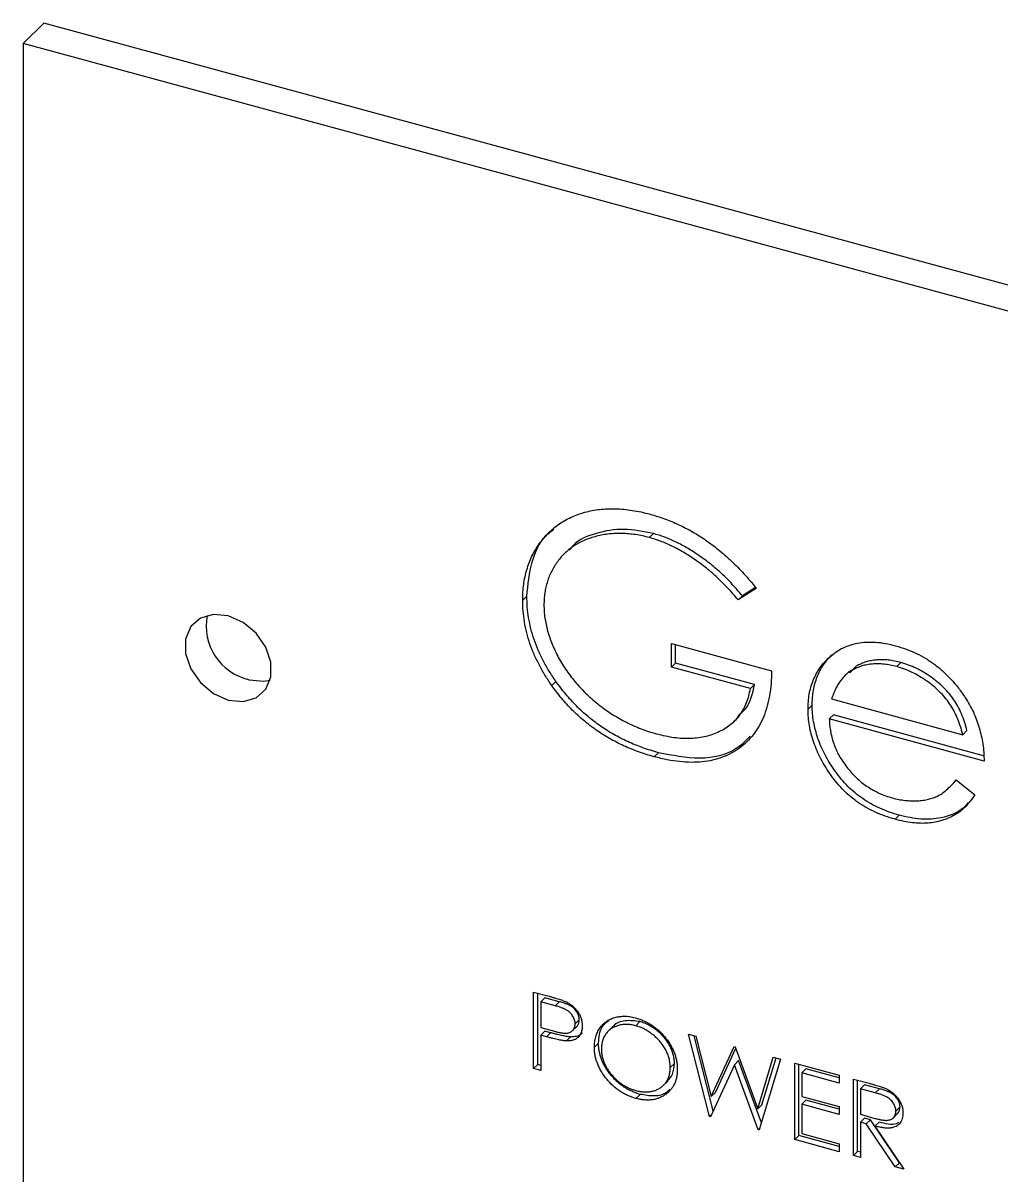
# Model space of a CAD drawing. Header units: millimetres. Extents: x 0 to 589, y 0 to 415.
# Drawn here: x 49.58 to 67.86, y 99.29 to 120.81 of the extents above; entities that cross this region are included whole.
import ezdxf

# ---------------------------------------------------------------- set-up
doc = ezdxf.new("R2010")
doc.units = ezdxf.units.MM

msp = doc.modelspace()

# ---------------------------------------------------------------- linework, layer by layer
at = {"color": 7, "linetype": 'Continuous', "lineweight": 25}
for p, q in [((49.576, 120.43), (49.965, 120.81)), ((175.258, 86.758), (49.965, 120.81)), ((49.576, 120.43), (49.576, 58.143)), ((174.869, 86.379), (49.576, 120.43)), ((61.351, 111.283), (61.273, 111.207)), ((59.774, 110.993), (59.676, 110.898)), ((63.273, 110.262), (62.933, 110.042)), ((63.258, 110.277), (63.011, 110.118)), ((58.986, 110.114), (58.908, 110.039)), ((63.011, 110.118), (62.933, 110.042)), ((61.686, 109.227), (63.557, 108.718)), ((61.686, 108.787), (61.686, 109.227)), ((61.764, 108.863), (61.764, 109.206)), ((61.764, 108.863), (61.686, 108.787)), ((63.16, 108.387), (61.686, 108.787)), ((63.238, 108.463), (61.764, 108.863)), ((65.011, 108.712), (64.913, 108.617)), ((65.138, 108.806), (65.018, 108.685)), ((65.138, 108.806), (65.06, 108.731)), ((65.971, 108.874), (65.893, 108.798)), ((59.528, 108.523), (59.45, 108.447)), ((63.238, 108.463), (63.16, 108.387)), ((64.315, 108.079), (64.237, 108.003)), ((64.676, 108.195), (67.128, 107.528)), ((62.856, 107.775), (62.953, 107.87)), ((64.712, 107.897), (64.634, 107.821)), ((67.525, 107.035), (64.634, 107.821)), ((67.513, 107.136), (64.712, 107.897)), ((67.206, 107.604), (67.128, 107.528)), ((61.444, 107.192), (61.366, 107.116)), ((66.878, 106.547), (66.975, 106.642)), ((66.961, 106.637), (67.005, 106.681)), ((67.003, 106.683), (67.355, 106.408)), ((65.94, 106.025), (65.863, 105.949)), ((59.112, 102.724), (59.401, 102.645)), ((59.112, 101.295), (59.112, 102.724)), ((59.19, 101.371), (59.19, 102.703)), ((59.322, 102.617), (59.245, 102.541)), ((59.245, 102.541), (59.245, 102.065)), ((59.514, 102.468), (59.245, 102.541)), ((59.592, 102.544), (59.322, 102.617)), ((59.592, 102.544), (59.514, 102.468)), ((59.245, 102.065), (59.503, 101.992)), ((59.828, 101.992), (59.926, 102.087)), ((59.965, 102.206), (59.887, 102.13)), ((60.594, 102.081), (60.497, 101.986)), ((61.096, 102.172), (61.018, 102.096)), ((59.322, 101.995), (59.245, 101.919)), ((59.245, 101.919), (59.245, 101.259)), ((59.35, 101.89), (59.245, 101.919)), ((59.428, 101.966), (59.322, 101.995)), ((59.428, 101.966), (59.35, 101.89)), ((59.803, 101.887), (59.725, 101.812)), ((62.004, 101.938), (62.14, 101.901)), ((62.396, 100.403), (62.004, 101.938)), ((62.466, 100.509), (62.108, 101.91)), ((62.14, 101.901), (62.429, 100.775)), ((60.324, 101.771), (60.246, 101.695)), ((62.429, 100.775), (62.858, 101.706)), ((62.507, 100.851), (62.887, 101.675)), ((62.858, 101.706), (62.877, 101.701)), ((62.877, 101.701), (63.298, 100.546)), ((59.19, 101.371), (59.112, 101.295)), ((59.245, 101.356), (59.19, 101.371)), ((61.741, 101.393), (61.664, 101.317)), ((62.864, 101.368), (62.415, 100.398)), ((62.941, 101.444), (62.864, 101.368)), ((63.307, 100.155), (62.864, 101.368)), ((63.366, 100.283), (62.941, 101.444)), ((63.298, 100.546), (63.588, 101.507)), ((63.723, 101.471), (63.326, 100.15)), ((63.376, 100.622), (63.639, 101.494)), ((63.588, 101.507), (63.723, 101.471)), ((63.988, 101.399), (64.82, 101.173)), ((63.988, 99.97), (63.988, 101.399)), ((64.066, 100.046), (64.066, 101.378)), ((59.245, 101.259), (59.112, 101.295)), ((64.198, 101.292), (64.12, 101.216)), ((64.12, 101.216), (64.12, 100.777)), ((64.82, 101.026), (64.12, 101.216)), ((64.82, 101.123), (64.198, 101.292)), ((64.82, 101.173), (64.82, 101.026)), ((61.525, 100.972), (61.623, 101.066)), ((65.084, 101.101), (65.379, 101.021)), ((65.084, 99.672), (65.084, 101.101)), ((65.162, 99.748), (65.162, 101.08)), ((65.294, 100.994), (65.216, 100.918)), ((65.571, 100.919), (65.294, 100.994)), ((61.101, 100.815), (61.023, 100.739)), ((62.507, 100.851), (62.429, 100.775)), ((64.12, 100.777), (64.82, 100.587)), ((64.198, 100.706), (64.12, 100.63)), ((64.82, 100.537), (64.198, 100.706)), ((65.216, 100.918), (65.216, 100.442)), ((65.493, 100.843), (65.216, 100.918)), ((65.571, 100.919), (65.493, 100.843)), ((63.376, 100.622), (63.298, 100.546)), ((64.12, 100.63), (64.12, 100.081)), ((64.82, 100.44), (64.12, 100.63)), ((64.82, 100.587), (64.82, 100.44)), ((65.956, 100.579), (65.878, 100.503)), ((62.435, 100.441), (62.396, 100.403)), ((62.415, 100.398), (62.396, 100.403)), ((65.216, 100.442), (65.486, 100.367)), ((65.294, 100.372), (65.216, 100.296)), ((65.216, 100.296), (65.216, 99.636)), ((65.324, 100.267), (65.216, 100.296)), ((65.402, 100.342), (65.294, 100.372)), ((65.402, 100.342), (65.324, 100.267)), ((65.943, 99.536), (65.402, 100.342)), ((65.565, 100.298), (65.487, 100.222)), ((65.819, 100.367), (65.916, 100.462)), ((63.336, 100.184), (63.307, 100.155)), ((63.326, 100.15), (63.307, 100.155)), ((64.12, 100.081), (64.82, 99.891)), ((65.865, 99.46), (65.324, 100.267)), ((65.487, 100.222), (66.029, 99.416)), ((64.066, 100.046), (63.988, 99.97)), ((64.82, 99.744), (63.988, 99.97)), ((64.82, 99.841), (64.066, 100.046)), ((64.82, 99.891), (64.82, 99.744)), ((65.162, 99.748), (65.084, 99.672)), ((65.216, 99.636), (65.084, 99.672)), ((65.216, 99.733), (65.162, 99.748)), ((65.943, 99.536), (65.865, 99.46)), ((66.029, 99.416), (65.865, 99.46)), ((65.949, 99.534), (65.943, 99.536))]:
    msp.add_line(p, q, dxfattribs=at)
at = {"color": 7, "linetype": 'Continuous', "lineweight": 25, "flags": 128}
for points in [[(53.409, 108.174), (53.686, 108.146), (53.93, 108.216), (54.111, 108.376), (54.207, 108.607), (54.207, 108.879), (54.111, 109.162), (53.93, 109.42), (53.686, 109.623), (53.409, 109.746), (53.131, 109.774), (52.888, 109.703), (52.707, 109.544), (52.61, 109.313), (52.61, 109.04), (52.707, 108.758), (52.888, 108.5), (53.131, 108.297), (53.409, 108.174)], [(53.798, 108.554), (54.075, 108.526), (54.192, 108.546)]]:
    msp.add_lwpolyline(points, dxfattribs=at)
at = {"color": 7, "linetype": 'Continuous', "lineweight": 25}
msp.add_arc((54.029, 109.561), 1.033, 169.2517, 257.0603, dxfattribs=at)
for points, knots in [([(58.908, 110.039), (58.909, 110.089), (58.91, 110.189), (58.926, 110.333), (58.949, 110.473), (58.984, 110.607), (59.027, 110.736), (59.08, 110.859), (59.143, 110.978), (59.216, 111.09), (59.297, 111.195), (59.385, 111.292), (59.481, 111.379), (59.583, 111.458), (59.694, 111.527), (59.811, 111.587), (59.935, 111.639), (60.066, 111.68), (60.203, 111.712), (60.344, 111.735), (60.491, 111.745), (60.641, 111.747), (60.797, 111.736), (60.956, 111.716), (61.12, 111.687), (61.23, 111.658), (61.286, 111.643)], [0, 0, 0, 0, 0.042039, 0.083544, 0.124643, 0.165303, 0.206171, 0.246971, 0.288329, 0.329987, 0.371797, 0.412738, 0.453459, 0.494001, 0.534381, 0.574952, 0.615892, 0.65725, 0.699007, 0.740486, 0.782325, 0.824567, 0.867041, 0.9105, 0.954619, 1, 1, 1, 1]), ([(61.286, 111.643), (61.332, 111.63), (61.423, 111.604), (61.558, 111.558), (61.691, 111.506), (61.822, 111.449), (61.951, 111.385), (62.078, 111.317), (62.203, 111.243), (62.326, 111.161), (62.447, 111.074), (62.568, 110.98), (62.688, 110.879), (62.806, 110.77), (62.925, 110.654), (63.042, 110.529), (63.159, 110.399), (63.235, 110.308), (63.273, 110.262)], [0, 0, 0, 0, 0.061617, 0.122179, 0.182216, 0.241864, 0.30096, 0.359969, 0.419033, 0.478069, 0.537993, 0.59896, 0.661321, 0.725248, 0.79122, 0.858746, 0.928318, 1, 1, 1, 1]), ([(58.986, 110.114), (59.007, 110.331), (59.049, 110.763), (59.255, 111.188), (59.453, 111.334), (59.491, 111.362)], [0, 0, 0, 0, 0.446501, 0.892991, 1, 1, 1, 1]), ([(61.273, 111.207), (61.23, 111.218), (61.145, 111.241), (61.018, 111.262), (60.892, 111.278), (60.767, 111.285), (60.645, 111.284), (60.523, 111.275), (60.404, 111.257), (60.287, 111.232), (60.174, 111.2), (60.066, 111.159), (59.965, 111.112), (59.871, 111.057), (59.784, 110.994), (59.702, 110.925), (59.628, 110.848), (59.561, 110.764), (59.501, 110.676), (59.448, 110.583), (59.404, 110.486), (59.369, 110.385), (59.34, 110.282), (59.319, 110.174), (59.308, 110.063), (59.306, 109.986), (59.305, 109.948)], [0, 0, 0, 0, 0.042841, 0.085571, 0.127719, 0.170068, 0.212787, 0.255482, 0.298877, 0.342861, 0.386528, 0.429532, 0.471886, 0.513729, 0.555082, 0.596535, 0.63812, 0.679822, 0.721331, 0.761888, 0.802199, 0.841806, 0.88106, 0.920633, 0.960101, 1, 1, 1, 1]), ([(61.351, 111.283), (61.163, 111.32), (60.789, 111.395), (60.281, 111.299), (59.92, 111.163), (59.804, 111), (59.781, 110.969)], [0, 0, 0, 0, 0.308349, 0.616797, 0.924947, 1, 1, 1, 1]), ([(63.011, 110.118), (62.949, 110.191), (62.828, 110.335), (62.629, 110.532), (62.423, 110.712), (62.208, 110.87), (61.991, 111.009), (61.775, 111.125), (61.562, 111.219), (61.421, 111.262), (61.351, 111.283)], [0, 0, 0, 0, 0.136144, 0.269043, 0.398517, 0.5271, 0.652283, 0.77168, 0.887495, 1, 1, 1, 1]), ([(62.933, 110.042), (62.872, 110.115), (62.75, 110.259), (62.552, 110.456), (62.345, 110.636), (62.13, 110.794), (61.914, 110.933), (61.698, 111.049), (61.485, 111.143), (61.343, 111.186), (61.273, 111.207)], [0, 0, 0, 0, 0.136144, 0.269043, 0.398517, 0.5271, 0.652283, 0.77168, 0.887495, 1, 1, 1, 1]), ([(59.45, 108.447), (59.407, 108.511), (59.321, 108.638), (59.211, 108.834), (59.117, 109.032), (59.041, 109.231), (58.981, 109.431), (58.938, 109.633), (58.913, 109.837), (58.91, 109.971), (58.908, 110.039)], [0, 0, 0, 0, 0.127896, 0.253668, 0.376738, 0.499344, 0.621999, 0.745699, 0.871345, 1, 1, 1, 1]), ([(59.528, 108.523), (59.485, 108.587), (59.399, 108.714), (59.289, 108.91), (59.195, 109.107), (59.118, 109.306), (59.059, 109.507), (59.016, 109.709), (58.991, 109.913), (58.988, 110.047), (58.986, 110.114)], [0, 0, 0, 0, 0.127896, 0.253668, 0.376738, 0.499344, 0.621999, 0.745699, 0.871345, 1, 1, 1, 1]), ([(59.305, 109.948), (59.306, 109.908), (59.308, 109.829), (59.32, 109.708), (59.342, 109.585), (59.373, 109.462), (59.411, 109.339), (59.458, 109.214), (59.514, 109.089), (59.579, 108.964), (59.65, 108.839), (59.729, 108.719), (59.814, 108.602), (59.906, 108.49), (60.004, 108.381), (60.109, 108.277), (60.221, 108.176), (60.338, 108.08), (60.46, 107.989), (60.586, 107.904), (60.715, 107.827), (60.846, 107.757), (60.981, 107.693), (61.119, 107.637), (61.259, 107.586), (61.353, 107.56), (61.401, 107.546)], [0, 0, 0, 0, 0.038994, 0.077882, 0.116652, 0.155416, 0.194618, 0.234261, 0.274547, 0.315667, 0.35702, 0.398083, 0.439098, 0.479833, 0.521274, 0.562841, 0.605292, 0.648409, 0.691727, 0.735149, 0.778369, 0.821661, 0.865524, 0.909731, 0.954523, 1, 1, 1, 1]), ([(64.609, 108.948), (64.649, 108.983), (64.728, 109.053), (64.861, 109.137), (65.006, 109.198), (65.159, 109.239), (65.324, 109.258), (65.498, 109.258), (65.682, 109.234), (65.808, 109.204), (65.872, 109.188)], [0, 0, 0, 0, 0.128835, 0.253589, 0.374643, 0.49534, 0.616325, 0.739759, 0.866842, 1, 1, 1, 1]), ([(65.872, 109.188), (65.939, 109.168), (66.069, 109.13), (66.258, 109.048), (66.438, 108.952), (66.607, 108.838), (66.765, 108.708), (66.913, 108.56), (67.052, 108.397), (67.133, 108.278), (67.174, 108.218)], [0, 0, 0, 0, 0.1320402, 0.2590328, 0.3818798, 0.5022584, 0.6227522, 0.7447426, 0.8701089, 1, 1, 1, 1]), ([(64.237, 108.003), (64.238, 108.051), (64.241, 108.145), (64.258, 108.282), (64.287, 108.411), (64.328, 108.533), (64.381, 108.648), (64.445, 108.756), (64.521, 108.857), (64.58, 108.917), (64.609, 108.948)], [0, 0, 0, 0, 0.128045, 0.253768, 0.377428, 0.500551, 0.623296, 0.746578, 0.872348, 1, 1, 1, 1]), ([(64.315, 108.079), (64.316, 108.127), (64.319, 108.221), (64.336, 108.358), (64.365, 108.487), (64.406, 108.609), (64.458, 108.724), (64.523, 108.832), (64.599, 108.933), (64.657, 108.993), (64.687, 109.023)], [0, 0, 0, 0, 0.128045, 0.253768, 0.377428, 0.500551, 0.623296, 0.746578, 0.872348, 1, 1, 1, 1]), ([(65.971, 108.874), (65.931, 108.884), (65.853, 108.904), (65.737, 108.921), (65.626, 108.928), (65.519, 108.925), (65.418, 108.91), (65.319, 108.888), (65.226, 108.852), (65.167, 108.822), (65.138, 108.806)], [0, 0, 0, 0, 0.131092, 0.259141, 0.384162, 0.505992, 0.629098, 0.750669, 0.874039, 1, 1, 1, 1]), ([(63.557, 108.718), (63.555, 108.637), (63.55, 108.478), (63.521, 108.252), (63.473, 108.044), (63.408, 107.854), (63.323, 107.682), (63.22, 107.527), (63.098, 107.393), (62.959, 107.275), (62.804, 107.178), (62.636, 107.102), (62.455, 107.048), (62.261, 107.017), (62.055, 107.008), (61.837, 107.021), (61.605, 107.056), (61.447, 107.096), (61.366, 107.116)], [0, 0, 0, 0, 0.071272, 0.139493, 0.204635, 0.267406, 0.328446, 0.388397, 0.447734, 0.507392, 0.566768, 0.625478, 0.684067, 0.743248, 0.804033, 0.866499, 0.931723, 1, 1, 1, 1]), ([(65.06, 108.731), (65.039, 108.718), (64.996, 108.692), (64.939, 108.643), (64.885, 108.588), (64.835, 108.525), (64.789, 108.453), (64.747, 108.375), (64.708, 108.288), (64.687, 108.226), (64.676, 108.195)], [0, 0, 0, 0, 0.109984, 0.22258, 0.3385, 0.458709, 0.585535, 0.717518, 0.854667, 1, 1, 1, 1]), ([(65.893, 108.798), (65.853, 108.808), (65.775, 108.828), (65.659, 108.845), (65.549, 108.852), (65.442, 108.849), (65.34, 108.834), (65.241, 108.812), (65.148, 108.776), (65.089, 108.746), (65.06, 108.731)], [0, 0, 0, 0, 0.131092, 0.259141, 0.384162, 0.505992, 0.629098, 0.750669, 0.874039, 1, 1, 1, 1]), ([(67.128, 107.528), (67.114, 107.583), (67.086, 107.689), (67.028, 107.841), (66.962, 107.979), (66.884, 108.105), (66.796, 108.222), (66.694, 108.331), (66.58, 108.435), (66.454, 108.531), (66.32, 108.619), (66.18, 108.692), (66.038, 108.755), (65.941, 108.784), (65.893, 108.798)], [0, 0, 0, 0, 0.09624, 0.185231, 0.267501, 0.3444, 0.419595, 0.496891, 0.576638, 0.660268, 0.745387, 0.83004, 0.914474, 1, 1, 1, 1]), ([(67.206, 107.604), (67.192, 107.659), (67.164, 107.765), (67.105, 107.916), (67.04, 108.055), (66.962, 108.181), (66.873, 108.298), (66.772, 108.407), (66.657, 108.511), (66.531, 108.607), (66.398, 108.695), (66.258, 108.768), (66.115, 108.831), (66.019, 108.859), (65.971, 108.874)], [0, 0, 0, 0, 0.09624, 0.185231, 0.267501, 0.3444, 0.419595, 0.496891, 0.576638, 0.660268, 0.745387, 0.83004, 0.914474, 1, 1, 1, 1]), ([(61.444, 107.192), (61.394, 107.206), (61.296, 107.234), (61.15, 107.284), (61.009, 107.337), (60.871, 107.397), (60.737, 107.461), (60.608, 107.532), (60.482, 107.608), (60.359, 107.688), (60.242, 107.774), (60.128, 107.865), (60.018, 107.961), (59.911, 108.063), (59.809, 108.17), (59.711, 108.283), (59.617, 108.401), (59.558, 108.482), (59.528, 108.523)], [0, 0, 0, 0, 0.069237, 0.136557, 0.202094, 0.266464, 0.329769, 0.391879, 0.453271, 0.514115, 0.57439, 0.634142, 0.693923, 0.754152, 0.81447, 0.875661, 0.937348, 1, 1, 1, 1]), ([(62.925, 107.879), (62.978, 107.922), (63.152, 108.061), (63.202, 108.298), (63.238, 108.463)], [0, 0, 0, 0, 0.305791, 1, 1, 1, 1]), ([(61.366, 107.116), (61.316, 107.13), (61.218, 107.158), (61.072, 107.208), (60.931, 107.261), (60.794, 107.321), (60.66, 107.385), (60.53, 107.456), (60.404, 107.532), (60.282, 107.612), (60.164, 107.698), (60.05, 107.789), (59.94, 107.886), (59.834, 107.987), (59.731, 108.095), (59.633, 108.207), (59.539, 108.325), (59.48, 108.406), (59.45, 108.447)], [0, 0, 0, 0, 0.069237, 0.136557, 0.202094, 0.266464, 0.329769, 0.391879, 0.453271, 0.514115, 0.57439, 0.634142, 0.693923, 0.754152, 0.81447, 0.875661, 0.937348, 1, 1, 1, 1]), ([(61.401, 107.546), (61.458, 107.532), (61.571, 107.503), (61.736, 107.476), (61.895, 107.461), (62.047, 107.46), (62.192, 107.472), (62.331, 107.497), (62.462, 107.537), (62.587, 107.588), (62.702, 107.652), (62.805, 107.726), (62.895, 107.811), (62.974, 107.905), (63.04, 108.011), (63.093, 108.126), (63.135, 108.252), (63.151, 108.341), (63.16, 108.387)], [0, 0, 0, 0, 0.07063, 0.138694, 0.204918, 0.269441, 0.332636, 0.395302, 0.457764, 0.520657, 0.582852, 0.643315, 0.70258, 0.760908, 0.81949, 0.878269, 0.938491, 1, 1, 1, 1]), ([(65.94, 106.025), (65.878, 106.043), (65.757, 106.079), (65.581, 106.15), (65.415, 106.234), (65.259, 106.33), (65.114, 106.44), (64.98, 106.562), (64.855, 106.697), (64.744, 106.843), (64.643, 106.995), (64.555, 107.149), (64.481, 107.303), (64.421, 107.458), (64.373, 107.613), (64.339, 107.769), (64.319, 107.925), (64.316, 108.027), (64.315, 108.079)], [0, 0, 0, 0, 0.0715787, 0.1396292, 0.2047967, 0.268135, 0.3298137, 0.3913014, 0.4534335, 0.5165517, 0.5796313, 0.6411189, 0.701294, 0.7608103, 0.8199317, 0.8789196, 0.9389828, 1, 1, 1, 1]), ([(67.174, 108.218), (67.202, 108.173), (67.257, 108.085), (67.327, 107.945), (67.388, 107.803), (67.436, 107.657), (67.475, 107.507), (67.504, 107.352), (67.52, 107.195), (67.524, 107.089), (67.525, 107.035)], [0, 0, 0, 0, 0.118522, 0.236255, 0.356174, 0.47725, 0.60154, 0.729618, 0.862158, 1, 1, 1, 1]), ([(65.863, 105.949), (65.801, 105.967), (65.679, 106.003), (65.503, 106.074), (65.337, 106.158), (65.181, 106.254), (65.036, 106.364), (64.902, 106.486), (64.777, 106.621), (64.666, 106.767), (64.566, 106.919), (64.477, 107.073), (64.404, 107.227), (64.343, 107.382), (64.295, 107.537), (64.261, 107.693), (64.242, 107.849), (64.239, 107.951), (64.237, 108.003)], [0, 0, 0, 0, 0.0715787, 0.1396292, 0.2047967, 0.268135, 0.3298137, 0.3913014, 0.4534335, 0.5165517, 0.5796313, 0.6411189, 0.701294, 0.7608103, 0.8199317, 0.8789196, 0.9389828, 1, 1, 1, 1]), ([(64.634, 107.821), (64.636, 107.779), (64.64, 107.697), (64.658, 107.574), (64.686, 107.453), (64.725, 107.336), (64.773, 107.221), (64.832, 107.109), (64.902, 107.001), (64.98, 106.896), (65.066, 106.797), (65.158, 106.706), (65.255, 106.623), (65.357, 106.55), (65.464, 106.485), (65.576, 106.43), (65.693, 106.382), (65.772, 106.359), (65.813, 106.347)], [0, 0, 0, 0, 0.0683846, 0.1344756, 0.1983911, 0.2607535, 0.3218292, 0.3830372, 0.4446531, 0.507398, 0.5698252, 0.6307776, 0.6909287, 0.7509451, 0.8110495, 0.8723309, 0.9350041, 1, 1, 1, 1]), ([(63.157, 107.497), (63.076, 107.414), (62.838, 107.172), (62.223, 107.036), (61.704, 107.14), (61.444, 107.192)], [0, 0, 0, 0, 0.2062202, 0.6025466, 1, 1, 1, 1]), ([(65.813, 106.347), (65.853, 106.337), (65.931, 106.317), (66.048, 106.3), (66.163, 106.292), (66.276, 106.293), (66.384, 106.302), (66.484, 106.321), (66.576, 106.348), (66.663, 106.384), (66.746, 106.433), (66.829, 106.501), (66.918, 106.583), (66.973, 106.648), (67.003, 106.683)], [0, 0, 0, 0, 0.082592, 0.163879, 0.245659, 0.327726, 0.40861, 0.485749, 0.559169, 0.630268, 0.705306, 0.792065, 0.889796, 1, 1, 1, 1]), ([(67.355, 106.408), (67.327, 106.367), (67.272, 106.288), (67.178, 106.184), (67.08, 106.095), (66.972, 106.024), (66.859, 105.968), (66.739, 105.924), (66.613, 105.893), (66.479, 105.875), (66.337, 105.871), (66.187, 105.882), (66.028, 105.907), (65.918, 105.935), (65.863, 105.949)], [0, 0, 0, 0, 0.0933699, 0.1816608, 0.2658742, 0.3463548, 0.4245999, 0.5019032, 0.5799921, 0.6584434, 0.7386722, 0.8218941, 0.9088008, 1, 1, 1, 1]), ([(67.23, 106.262), (67.2, 106.226), (67.076, 106.077), (66.761, 105.968), (66.346, 105.932), (66.076, 105.994), (65.94, 106.025)], [0, 0, 0, 0, 0.109999, 0.455648, 0.727664, 1, 1, 1, 1]), ([(59.401, 102.645), (59.421, 102.64), (59.459, 102.63), (59.514, 102.613), (59.564, 102.598), (59.608, 102.584), (59.648, 102.571), (59.682, 102.557), (59.711, 102.545), (59.729, 102.537), (59.737, 102.533)], [0, 0, 0, 0, 0.176956, 0.339055, 0.486318, 0.618781, 0.735619, 0.838742, 0.926457, 1, 1, 1, 1]), ([(59.887, 102.13), (59.887, 102.141), (59.886, 102.164), (59.878, 102.2), (59.865, 102.235), (59.846, 102.27), (59.824, 102.303), (59.798, 102.334), (59.769, 102.361), (59.742, 102.38), (59.717, 102.394), (59.696, 102.405), (59.672, 102.416), (59.646, 102.426), (59.617, 102.437), (59.585, 102.448), (59.551, 102.458), (59.527, 102.465), (59.514, 102.468)], [0, 0, 0, 0, 0.070044, 0.139238, 0.208197, 0.279173, 0.349987, 0.418354, 0.48761, 0.557411, 0.59533, 0.637964, 0.685913, 0.738185, 0.796103, 0.858517, 0.926658, 1, 1, 1, 1]), ([(59.965, 102.206), (59.964, 102.217), (59.963, 102.24), (59.956, 102.276), (59.942, 102.311), (59.924, 102.346), (59.902, 102.379), (59.876, 102.41), (59.847, 102.437), (59.819, 102.456), (59.795, 102.47), (59.774, 102.481), (59.75, 102.492), (59.724, 102.502), (59.695, 102.513), (59.663, 102.524), (59.628, 102.534), (59.604, 102.541), (59.592, 102.544)], [0, 0, 0, 0, 0.070044, 0.139238, 0.208197, 0.279173, 0.349987, 0.418354, 0.48761, 0.557411, 0.59533, 0.637964, 0.685913, 0.738185, 0.796103, 0.858517, 0.926658, 1, 1, 1, 1]), ([(59.737, 102.533), (59.747, 102.527), (59.768, 102.516), (59.797, 102.498), (59.824, 102.478), (59.85, 102.456), (59.875, 102.432), (59.898, 102.408), (59.92, 102.381), (59.941, 102.353), (59.959, 102.324), (59.975, 102.293), (59.989, 102.262), (60, 102.23), (60.009, 102.197), (60.015, 102.163), (60.019, 102.129), (60.019, 102.106), (60.019, 102.094)], [0, 0, 0, 0, 0.062481, 0.12349, 0.183411, 0.243153, 0.302127, 0.36171, 0.421842, 0.482932, 0.544552, 0.605681, 0.66768, 0.729984, 0.794551, 0.860346, 0.928907, 1, 1, 1, 1]), ([(60.246, 101.695), (60.246, 101.712), (60.247, 101.746), (60.252, 101.794), (60.26, 101.842), (60.271, 101.887), (60.286, 101.93), (60.303, 101.972), (60.324, 102.012), (60.348, 102.05), (60.375, 102.085), (60.404, 102.118), (60.436, 102.148), (60.47, 102.174), (60.506, 102.197), (60.544, 102.218), (60.585, 102.235), (60.628, 102.249), (60.673, 102.261), (60.718, 102.268), (60.765, 102.273), (60.813, 102.274), (60.861, 102.272), (60.91, 102.266), (60.961, 102.258), (60.995, 102.249), (61.012, 102.244)], [0, 0, 0, 0, 0.043209, 0.085873, 0.12812, 0.170152, 0.211918, 0.253753, 0.296006, 0.338443, 0.381015, 0.42282, 0.464089, 0.505126, 0.545975, 0.586985, 0.628339, 0.670084, 0.711992, 0.753039, 0.794049, 0.834886, 0.875498, 0.916547, 0.958004, 1, 1, 1, 1]), ([(61.012, 102.244), (61.039, 102.236), (61.093, 102.22), (61.171, 102.189), (61.247, 102.151), (61.319, 102.108), (61.387, 102.059), (61.452, 102.004), (61.514, 101.942), (61.571, 101.876), (61.624, 101.807), (61.67, 101.735), (61.709, 101.662), (61.741, 101.588), (61.766, 101.513), (61.783, 101.436), (61.794, 101.358), (61.795, 101.307), (61.796, 101.281)], [0, 0, 0, 0, 0.06657, 0.130749, 0.193413, 0.254989, 0.316114, 0.377262, 0.439401, 0.502971, 0.566525, 0.628231, 0.689091, 0.749345, 0.81017, 0.87161, 0.934869, 1, 1, 1, 1]), ([(59.503, 101.992), (59.515, 101.989), (59.54, 101.982), (59.575, 101.974), (59.607, 101.967), (59.637, 101.962), (59.665, 101.958), (59.689, 101.955), (59.711, 101.955), (59.737, 101.956), (59.766, 101.961), (59.797, 101.971), (59.823, 101.988), (59.846, 102.009), (59.865, 102.034), (59.878, 102.063), (59.886, 102.095), (59.887, 102.118), (59.887, 102.13)], [0, 0, 0, 0, 0.072538, 0.140034, 0.202496, 0.260575, 0.313228, 0.361583, 0.404878, 0.444127, 0.5164, 0.586507, 0.655085, 0.724384, 0.793974, 0.861638, 0.930111, 1, 1, 1, 1]), ([(60.019, 102.094), (60.019, 102.083), (60.019, 102.06), (60.015, 102.027), (60.009, 101.997), (60.001, 101.968), (59.989, 101.943), (59.976, 101.919), (59.96, 101.897), (59.942, 101.878), (59.921, 101.861), (59.899, 101.847), (59.874, 101.835), (59.848, 101.825), (59.82, 101.818), (59.79, 101.813), (59.759, 101.811), (59.737, 101.811), (59.725, 101.812)], [0, 0, 0, 0, 0.070119, 0.137192, 0.202016, 0.264631, 0.326117, 0.38601, 0.445812, 0.505298, 0.564633, 0.624283, 0.683902, 0.743953, 0.805388, 0.868388, 0.933084, 1, 1, 1, 1]), ([(59.914, 102.08), (59.92, 102.084), (59.954, 102.113), (59.96, 102.164), (59.965, 102.206)], [0, 0, 0, 0, 0.167644, 1, 1, 1, 1]), ([(60.324, 101.771), (60.333, 101.882), (60.348, 102.054), (60.465, 102.153), (60.508, 102.189)], [0, 0, 0, 0, 0.6413516, 1, 1, 1, 1]), ([(61.018, 102.096), (61.004, 102.1), (60.976, 102.107), (60.935, 102.114), (60.894, 102.119), (60.854, 102.121), (60.814, 102.12), (60.775, 102.117), (60.736, 102.11), (60.699, 102.102), (60.662, 102.09), (60.627, 102.077), (60.595, 102.06), (60.564, 102.042), (60.536, 102.021), (60.509, 101.999), (60.485, 101.973), (60.463, 101.945), (60.443, 101.916), (60.426, 101.884), (60.411, 101.851), (60.399, 101.816), (60.39, 101.78), (60.384, 101.741), (60.379, 101.701), (60.379, 101.674), (60.379, 101.66)], [0, 0, 0, 0, 0.042023, 0.083645, 0.124984, 0.166247, 0.207702, 0.249631, 0.291742, 0.334743, 0.37746, 0.419556, 0.461044, 0.502096, 0.542891, 0.583801, 0.624864, 0.666225, 0.707399, 0.748557, 0.789655, 0.83074, 0.87207, 0.913993, 0.956498, 1, 1, 1, 1]), ([(61.096, 102.172), (61.005, 102.184), (60.822, 102.208), (60.643, 102.147), (60.593, 102.075), (60.588, 102.068)], [0, 0, 0, 0, 0.47551, 0.951182, 1, 1, 1, 1]), ([(61.664, 101.317), (61.663, 101.331), (61.663, 101.359), (61.659, 101.4), (61.652, 101.442), (61.643, 101.483), (61.631, 101.524), (61.617, 101.564), (61.6, 101.604), (61.58, 101.644), (61.558, 101.683), (61.533, 101.722), (61.507, 101.759), (61.478, 101.795), (61.448, 101.829), (61.414, 101.863), (61.38, 101.895), (61.342, 101.926), (61.304, 101.956), (61.265, 101.983), (61.225, 102.008), (61.185, 102.031), (61.144, 102.051), (61.103, 102.068), (61.061, 102.084), (61.032, 102.092), (61.018, 102.096)], [0, 0, 0, 0, 0.0429151, 0.08513, 0.1264733, 0.167453, 0.2079763, 0.2482494, 0.28875, 0.3296699, 0.3705373, 0.4111286, 0.4518189, 0.4924059, 0.5334859, 0.5752631, 0.6174406, 0.6606717, 0.7039402, 0.7468675, 0.7890793, 0.831104, 0.873238, 0.9151658, 0.9573807, 1, 1, 1, 1]), ([(61.741, 101.393), (61.741, 101.407), (61.741, 101.434), (61.736, 101.476), (61.73, 101.518), (61.721, 101.559), (61.709, 101.6), (61.695, 101.64), (61.677, 101.68), (61.658, 101.72), (61.635, 101.759), (61.611, 101.798), (61.585, 101.835), (61.556, 101.871), (61.525, 101.905), (61.492, 101.939), (61.457, 101.971), (61.42, 102.002), (61.382, 102.032), (61.343, 102.059), (61.303, 102.084), (61.263, 102.107), (61.222, 102.127), (61.18, 102.144), (61.138, 102.16), (61.11, 102.168), (61.096, 102.172)], [0, 0, 0, 0, 0.0429151, 0.08513, 0.1264733, 0.167453, 0.2079763, 0.2482494, 0.28875, 0.3296699, 0.3705373, 0.4111286, 0.4518189, 0.4924059, 0.5334859, 0.5752631, 0.6174406, 0.6606717, 0.7039402, 0.7468675, 0.7890793, 0.831104, 0.873238, 0.9151658, 0.9573807, 1, 1, 1, 1]), ([(59.725, 101.812), (59.716, 101.812), (59.696, 101.813), (59.663, 101.818), (59.624, 101.824), (59.58, 101.833), (59.53, 101.844), (59.475, 101.857), (59.414, 101.873), (59.372, 101.884), (59.35, 101.89)], [0, 0, 0, 0, 0.075173, 0.164746, 0.268017, 0.385912, 0.517789, 0.663691, 0.824413, 1, 1, 1, 1]), ([(59.803, 101.887), (59.794, 101.888), (59.774, 101.889), (59.74, 101.894), (59.702, 101.9), (59.657, 101.909), (59.608, 101.92), (59.553, 101.933), (59.492, 101.949), (59.45, 101.96), (59.428, 101.966)], [0, 0, 0, 0, 0.075173, 0.164746, 0.268017, 0.385912, 0.517789, 0.663691, 0.824413, 1, 1, 1, 1]), ([(60.018, 101.963), (60.013, 101.955), (59.989, 101.919), (59.911, 101.892), (59.839, 101.889), (59.803, 101.887)], [0, 0, 0, 0, 0.133371, 0.566284, 1, 1, 1, 1]), ([(61.023, 100.739), (60.997, 100.747), (60.944, 100.763), (60.867, 100.794), (60.793, 100.831), (60.722, 100.875), (60.654, 100.924), (60.589, 100.979), (60.528, 101.04), (60.47, 101.107), (60.418, 101.176), (60.372, 101.248), (60.333, 101.32), (60.302, 101.394), (60.276, 101.468), (60.259, 101.543), (60.248, 101.619), (60.247, 101.67), (60.246, 101.695)], [0, 0, 0, 0, 0.065819, 0.129747, 0.192072, 0.253459, 0.31457, 0.37628, 0.439026, 0.503267, 0.567493, 0.629705, 0.691, 0.751452, 0.812004, 0.87315, 0.935635, 1, 1, 1, 1]), ([(61.101, 100.815), (61.074, 100.823), (61.022, 100.839), (60.945, 100.87), (60.87, 100.907), (60.799, 100.95), (60.732, 101), (60.667, 101.055), (60.606, 101.116), (60.548, 101.183), (60.496, 101.252), (60.45, 101.324), (60.411, 101.396), (60.379, 101.469), (60.354, 101.544), (60.337, 101.619), (60.326, 101.695), (60.325, 101.746), (60.324, 101.771)], [0, 0, 0, 0, 0.065819, 0.129747, 0.192072, 0.253459, 0.31457, 0.37628, 0.439026, 0.503267, 0.567493, 0.629705, 0.691, 0.751452, 0.812004, 0.87315, 0.935635, 1, 1, 1, 1]), ([(60.379, 101.66), (60.379, 101.639), (60.38, 101.598), (60.389, 101.536), (60.404, 101.475), (60.425, 101.415), (60.451, 101.355), (60.483, 101.297), (60.522, 101.239), (60.565, 101.183), (60.613, 101.13), (60.664, 101.081), (60.717, 101.036), (60.773, 100.997), (60.83, 100.962), (60.891, 100.932), (60.954, 100.906), (60.996, 100.894), (61.018, 100.887)], [0, 0, 0, 0, 0.064504, 0.126899, 0.187747, 0.24815, 0.308586, 0.369583, 0.431827, 0.49618, 0.560668, 0.623504, 0.68526, 0.746537, 0.808327, 0.870486, 0.934317, 1, 1, 1, 1]), ([(61.609, 101.06), (61.646, 101.102), (61.726, 101.19), (61.736, 101.322), (61.741, 101.393)], [0, 0, 0, 0, 0.464359, 1, 1, 1, 1]), ([(61.018, 100.887), (61.033, 100.884), (61.062, 100.876), (61.105, 100.868), (61.147, 100.863), (61.188, 100.861), (61.229, 100.861), (61.269, 100.863), (61.307, 100.869), (61.345, 100.877), (61.382, 100.889), (61.416, 100.902), (61.449, 100.918), (61.479, 100.936), (61.507, 100.956), (61.534, 100.979), (61.558, 101.004), (61.58, 101.032), (61.6, 101.062), (61.617, 101.093), (61.631, 101.126), (61.643, 101.161), (61.652, 101.198), (61.659, 101.236), (61.663, 101.276), (61.663, 101.303), (61.664, 101.317)], [0, 0, 0, 0, 0.043633, 0.086538, 0.129177, 0.171436, 0.213416, 0.255266, 0.297369, 0.339941, 0.382347, 0.423953, 0.464871, 0.505572, 0.546003, 0.586568, 0.627065, 0.668271, 0.709549, 0.750428, 0.791096, 0.832027, 0.873136, 0.914611, 0.956956, 1, 1, 1, 1]), ([(61.796, 101.281), (61.795, 101.255), (61.794, 101.205), (61.783, 101.134), (61.766, 101.067), (61.741, 101.005), (61.709, 100.948), (61.67, 100.896), (61.624, 100.85), (61.572, 100.808), (61.515, 100.773), (61.454, 100.745), (61.39, 100.724), (61.322, 100.712), (61.252, 100.706), (61.179, 100.71), (61.102, 100.72), (61.05, 100.733), (61.023, 100.739)], [0, 0, 0, 0, 0.065227, 0.128569, 0.19032, 0.251378, 0.312388, 0.373789, 0.436431, 0.500567, 0.564687, 0.627136, 0.688455, 0.749246, 0.810155, 0.871671, 0.934773, 1, 1, 1, 1]), ([(65.379, 101.021), (65.399, 101.015), (65.437, 101.005), (65.491, 100.99), (65.54, 100.974), (65.584, 100.961), (65.623, 100.947), (65.658, 100.935), (65.687, 100.923), (65.705, 100.914), (65.713, 100.911)], [0, 0, 0, 0, 0.176258, 0.338434, 0.484822, 0.617158, 0.734698, 0.837385, 0.926372, 1, 1, 1, 1]), ([(61.659, 100.914), (61.639, 100.892), (61.568, 100.813), (61.367, 100.768), (61.19, 100.799), (61.101, 100.815)], [0, 0, 0, 0, 0.162152, 0.580935, 1, 1, 1, 1]), ([(65.878, 100.503), (65.877, 100.515), (65.876, 100.538), (65.868, 100.574), (65.854, 100.609), (65.836, 100.643), (65.813, 100.676), (65.786, 100.706), (65.756, 100.733), (65.728, 100.753), (65.703, 100.767), (65.682, 100.778), (65.657, 100.789), (65.63, 100.8), (65.6, 100.811), (65.567, 100.822), (65.531, 100.833), (65.506, 100.84), (65.493, 100.843)], [0, 0, 0, 0, 0.0688143, 0.1363648, 0.2040194, 0.2730637, 0.3429133, 0.4109654, 0.4791688, 0.549308, 0.5876516, 0.6306467, 0.6788788, 0.7319343, 0.7911114, 0.8552832, 0.9250859, 1, 1, 1, 1]), ([(65.956, 100.579), (65.955, 100.591), (65.954, 100.614), (65.946, 100.65), (65.932, 100.685), (65.913, 100.719), (65.891, 100.752), (65.864, 100.782), (65.834, 100.809), (65.806, 100.829), (65.781, 100.843), (65.76, 100.854), (65.735, 100.865), (65.708, 100.876), (65.677, 100.887), (65.644, 100.898), (65.608, 100.909), (65.583, 100.916), (65.571, 100.919)], [0, 0, 0, 0, 0.0688143, 0.1363648, 0.2040194, 0.2730637, 0.3429133, 0.4109654, 0.4791688, 0.549308, 0.5876516, 0.6306467, 0.6788788, 0.7319343, 0.7911114, 0.8552832, 0.9250859, 1, 1, 1, 1]), ([(65.713, 100.911), (65.724, 100.905), (65.745, 100.894), (65.776, 100.875), (65.805, 100.855), (65.833, 100.832), (65.859, 100.808), (65.883, 100.783), (65.907, 100.755), (65.928, 100.726), (65.947, 100.697), (65.964, 100.666), (65.978, 100.634), (65.99, 100.602), (65.999, 100.569), (66.006, 100.536), (66.009, 100.501), (66.01, 100.479), (66.01, 100.467)], [0, 0, 0, 0, 0.064217, 0.127064, 0.188745, 0.249132, 0.309453, 0.369827, 0.43065, 0.492352, 0.554072, 0.61569, 0.676798, 0.738439, 0.801317, 0.865185, 0.931641, 1, 1, 1, 1]), ([(65.486, 100.367), (65.499, 100.363), (65.523, 100.357), (65.559, 100.349), (65.592, 100.342), (65.622, 100.336), (65.65, 100.332), (65.675, 100.33), (65.698, 100.329), (65.724, 100.33), (65.754, 100.335), (65.786, 100.346), (65.813, 100.362), (65.836, 100.383), (65.855, 100.408), (65.868, 100.437), (65.876, 100.469), (65.877, 100.492), (65.878, 100.503)], [0, 0, 0, 0, 0.0716681, 0.1389133, 0.2011846, 0.2591244, 0.312255, 0.3606815, 0.4050861, 0.4451017, 0.5187778, 0.5894616, 0.6584622, 0.7272832, 0.7963225, 0.8631749, 0.9309494, 1, 1, 1, 1]), ([(65.905, 100.454), (65.91, 100.459), (65.945, 100.486), (65.951, 100.537), (65.956, 100.579)], [0, 0, 0, 0, 0.152712, 1, 1, 1, 1]), ([(66.01, 100.467), (66.009, 100.448), (66.008, 100.412), (65.997, 100.361), (65.979, 100.315), (65.953, 100.276), (65.921, 100.243), (65.882, 100.216), (65.836, 100.198), (65.794, 100.188), (65.757, 100.184), (65.726, 100.183), (65.693, 100.185), (65.657, 100.188), (65.618, 100.193), (65.577, 100.201), (65.533, 100.21), (65.503, 100.218), (65.487, 100.222)], [0, 0, 0, 0, 0.07878, 0.153721, 0.226714, 0.299191, 0.37119, 0.443006, 0.516689, 0.593217, 0.633873, 0.676989, 0.7229, 0.771959, 0.824211, 0.879379, 0.937948, 1, 1, 1, 1]), ([(65.929, 100.288), (65.915, 100.28), (65.816, 100.229), (65.681, 100.266), (65.565, 100.298)], [0, 0, 0, 0, 0.143378, 1, 1, 1, 1])]:
    msp.add_open_spline(points, degree=3, knots=knots, dxfattribs=at)

doc.saveas('drawing.dxf')
